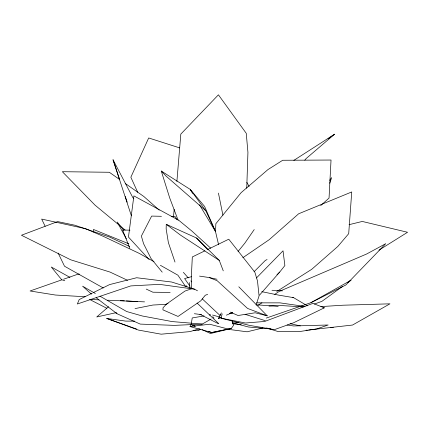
<?xml version="1.0" encoding="UTF-8"?>
<svg xmlns="http://www.w3.org/2000/svg" width="429" height="429" viewBox="0 0 429 429"><rect width="100%" height="100%" fill="white"/><g stroke="black" fill="none" stroke-linecap="round" stroke-linejoin="round"><path stroke-width="0.64" d="M223.268 270.865L219.267 260.382L196.498 237.988L166.264 224.308L166.152 228.925L168.377 242.616L174.994 262.055M246.745 188.197L247.935 152.386L246.257 133.328L218.425 94.814L180.818 134.089L176.893 181.435M215.546 231.719L215.846 223.718L241.13 192.648L267.911 169.616L282.706 160.264L331.027 160.033L329.048 198.075L320.694 205.588M93.232 232.116L93.479 229.451L128.797 243.774M173.493 216.65L174.195 209.341M220.919 318.152L245.452 323.005L264.698 321.455L312.934 303.373L324.329 307.818L293.559 322.774L274.458 329.628L249.287 325.348L220.919 318.152L222.211 313.867M256.118 304.992L259.073 295.844L257.497 281.006L254.831 272.158L228.77 239.205L207.856 249.388M329.762 183.231L331.638 177.606L329.692 180.309M221.434 317.256L218.361 318.554L221.391 312.864M231.96 320.517L233.521 325.375L231.295 328.458L211.712 332.539L190.026 326.566L191.168 324.517L192.23 317.943L204.075 315.916M254.209 229.585L244.793 243.216L238.074 251.474M259.529 295.125L279.746 272.034L284.872 265.551L283.033 250.809L256.445 277.965M304.788 160.205L306.022 158.66L334.593 134.197L293.838 160.382M192.557 288.454L184.99 291.055L166.372 304.182L163.058 307.77L162.923 309.856L178.035 316.446L200.815 300.783L205.239 295.27L207.668 294.353M254.059 271.745L265.294 260.451L267.069 259.55M276.957 274.769L279.746 272.034M108.558 306.708L96.745 316.972L116.264 312.628M342.428 286.481L321.916 301.34L314.441 304.027M347.822 282.572L351.061 280.223L310.912 302.692L266.291 318.066M328.099 138.851L334.593 134.197M200.531 329.172L198.412 330.641L193.13 330.255M242.819 257.738L269.203 239.688L298.632 213.787L351.737 191.951L348.702 233.671L337.805 246.471L311.733 269.31L276.732 291.511M258.038 305.357L261.931 302.794M274.721 294.369L279.172 291.436L366.602 254.016L385.757 243.667L345.844 284.985L310.912 302.692M218.361 318.554L220.608 317.133M378.946 250.161L407.55 232.271L362.28 221.45L349.04 224.683M192.911 324.522L202.204 324.099L211.132 319.004M92.31 293.098L79.215 299.549L77.343 303.995L130.791 285.912L159.454 284.363L194.653 289.216L197.506 290.814M93.501 292.514L109.577 284.593L136.631 277.74L171.632 282.019L194.653 289.216M204.869 250.842L192.321 256.955L191.441 274.651L191.607 288.272M166.372 304.182L168.093 303.346M226.356 315.176L232.507 312.58M61.679 279.89L30.078 290.98L55.421 295.034L85.14 296.745M63.578 279.225L78.116 274.126L79.413 274.12M199.56 328.775L189.934 331.622L161.159 334.186L138.433 330.073L106.724 318.436L125.718 321.101L134.77 321.144M191.339 276.716L184.593 278.56L189.913 286.1M262.87 327.976L247.125 331.799L227.467 329.236M135.028 308.601L152.955 305.03L166.779 304.311M209.341 315.009L210.655 314.784M220.962 314.929L219.664 315.143L202.252 298.868M229.408 313.508L232.657 312.966M232.856 323.262L238.755 322.345M190.026 326.566L209.62 324.222L228.866 329.22M308.687 329.971L352.552 325.043L389.945 303.823L342.894 305.217L320.903 306.601M306.022 330.26L307.352 330.115M268.962 306.108L276.93 305.287L303.416 306.939M191.586 324.587L174.33 325.38L140.262 324.099L117.085 313.776L96.176 297.747M330.695 327.391L333.338 327.322M256.655 302.847L279.987 302.863L304.987 306.472M323.042 307.834L324.329 307.818M170.157 292.433L152.896 292.213L146.251 289.092M129.944 230.159L122.592 230.051L129.853 248.246M161.443 216.302L151.651 216.082L141.372 236.089L143.565 243.672L151.003 258.451L162.205 272.152M171.235 216.522L175.155 216.607L176.791 219.417M89.693 299.463L99.002 299.85M107.641 300.209L144.552 301.866M292.283 297.592L293.586 297.651L307.303 305.786M120.356 300.606L124.346 300.831M126.34 300.949L137.639 301.592M271.981 290.261L282.448 290.867M256.156 304.778L278.201 306.386M202.204 324.099L172.061 321.568L142.315 315.991L126.673 311.534L99.989 296.182M270.865 328.979L248.343 326.984L232.266 322.635M194.369 313.712L201.635 314.639M232.647 323.729L241.248 324.828M199.533 276.115L209.288 277.563L216.988 279.268M287.092 324.994L293.554 325.965L328.153 325L316.918 328.877L298.911 331.665L277.954 331.52L266.591 327.949M293.586 297.651L278.512 295.098L261.749 291.661M290.015 323.638L300.338 325.884M238.803 286.803L267.24 315.841L255.185 312.779L238.057 315.508L230.175 312.108M245.066 314.312L265.272 320.678M212.564 315.025L219.444 316.977M179.703 147.898L148.686 137.961L130.85 177.231L137.682 192.278M64.8 280.748L61.663 279.708L51.303 267.004L69.922 277.359M106.724 318.436L136.61 329.064M267.24 315.841L247.581 308.451L217.203 280.738L209.288 277.563M195.527 326.217L191.168 324.517L194.793 326.206M208.601 331.322L211.712 332.539L231.295 328.458L210.489 333.515L202.038 329.579M103.282 287.972L64.522 266.232L58.156 253.099M127.531 280.298L110.022 272.066L70.78 259.824L21.45 235.248L57.604 221.584L74.818 225.22L109.636 237.049L129.51 246.455M199.85 314.243L218.093 323.568M90.128 299.726L106.832 308.274M115.181 312.548L116.972 313.465M153.979 261.685L139.404 253.459L103.652 236.508L85.559 228.684L41.661 219.085L45.136 226.244M160.392 265.304L177.89 275.182L185.778 286.813M95.351 293.516L82.588 286.175L91.468 294.138M178.105 220.195L169.686 197.882L161.277 171.048L190.224 189.404L204.617 206.467L215.497 231.521L218.554 244.557M219.267 260.382L180.518 235.124L166.264 224.308M119.739 179.585L109.331 172.27L62.35 171.707L95.061 205.164L125.118 230.03M125.22 183.43L143.849 196.509L159.202 210.108M185.961 285.617L186.996 286.454M199.447 204.772L215.497 231.521L205.786 210.762L166.023 176.04L161.277 171.048M210.709 248.187L191.929 231.092L178.866 220.35L133.891 195.892L128.459 237.055L149.061 259.47M197.088 303.083L218.79 323.707M196.498 237.988L207.663 249.603M183.371 272.345L188.229 277.863M190.884 280.877L191.768 281.88M212.741 316.64L214.044 318.141M123.75 230.325L117.187 221.997L126.362 238.873M133.821 198.815L132.647 197.243L113.036 159.77L131.387 215.825M205.786 210.762L190.224 189.404L192.616 193.388M246.847 182.363L249.104 186.438M113.036 159.77L119.568 179.37M125.257 196.439L127.156 202.129M218.441 193.104L222.908 215.16M189.489 282.55L189.918 288.385"/></g></svg>
